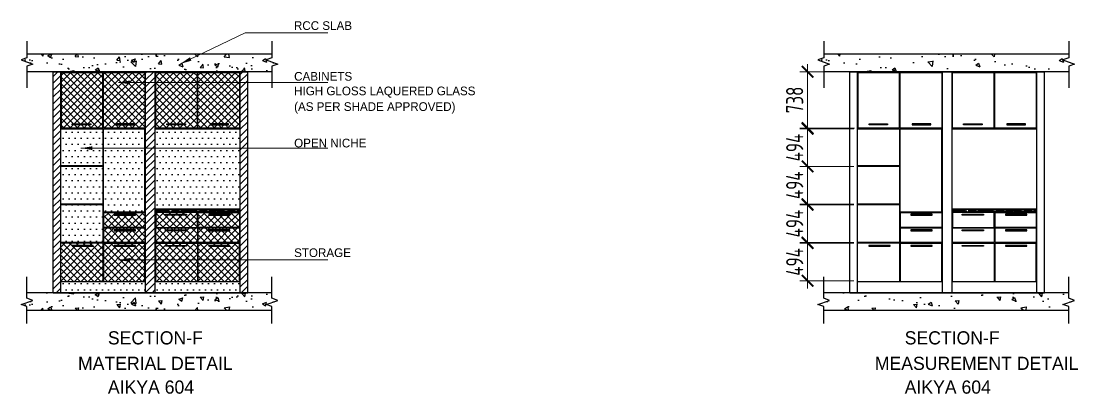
# Model space of a CAD drawing. Header units: millimetres. Extents: x -32588 to 76206, y -105754 to 17102.
# Drawn here: x -19466 to -5622, y -105754 to -100872 of the extents above; entities that cross this region are included whole.
import ezdxf

# ---------------------------------------------------------------- set-up
doc = ezdxf.new("R2010")
doc.units = ezdxf.units.MM
doc.header["$LTSCALE"] = 10
doc.header["$PDMODE"] = 35
doc.header["$PDSIZE"] = 500
for name, color, linetype in [('07--DIM-1', 1, 'Continuous'), ('A--SPACEREF', 3, 'Continuous'), ('DIMM-1', 1, 'Continuous')]:
    doc.layers.add(name, color=color, linetype=linetype)
doc.styles.add('ISO', font='isocp2.shx', dxfattribs={"width": 0.8})
doc.dimstyles.new('A-DIM-100', dxfattribs={"dimscale": 100, "dimtxt": 2.25, "dimasz": 1.5, "dimexe": 1, "dimexo": 0.5, "dimgap": 0, "dimtad": 0, "dimdec": 0, "dimzin": 12, "dimdsep": 46, "dimtxsty": 'ISO', "dimblk": 'ARCHTICK', "dimcen": 1, "dimdle": 1, "dimclrd": 8, "dimclre": 8, "dimclrt": 256, "dimadec": 0, "dimazin": 3, "dimtfac": 1, "dimtdec": 0, "dimtmove": 1, "dimatfit": 2, "dimfxl": 1, "dimtvp": 0.75, "dimtolj": 1, "dimtzin": 12, "dimlwd": 18, "dimlwe": 18, "dimarcsym": 0})
pattern_1 = [(45, (-4945.26, 781.755), (-44.90128, 44.90128), []), (135, (-4945.26, 781.755), (-44.90128, -44.90128), [])]

# ---------------------------------------------------------------- blocks, each defined once
blk = doc.blocks.new('_ArchTick')
at = {"color": 0, "const_width": 0.15}
blk.add_lwpolyline([(-0.5, -0.5), (0.5, 0.5)], dxfattribs=at)
blk = doc.blocks.new('*D359')
at = {"layer": '07--DIM-1', "color": 8, "lineweight": 18}
for p, q in [((-9163, -102373), (-9163, -101435)), ((-8550, -101535), (-9263, -101535)), ((-8550, -102273), (-9263, -102273))]:
    blk.add_line(p, q, dxfattribs=at)
at = {"layer": 'Defpoints', "color": 0}
for p in [(-9163, -101535), (-8500, -101535), (-8500, -102273)]:
    blk.add_point(p, dxfattribs=at)
at = {"layer": '07--DIM-1', "color": 8, "lineweight": 18, "xscale": 150, "yscale": 150, "zscale": 150}
for p, rotation in [((-9163, -101535), 90), ((-9163, -102273), 270)]:
    blk.add_blockref('_ArchTick', p, dxfattribs=dict(at, rotation=rotation))
at = {"layer": '07--DIM-1', "insert": (-9332, -101904), "char_height": 225, "attachment_point": 5, "rotation": 90, "style": 'ISO'}
blk.add_mtext('\\A1;738', dxfattribs=at)
blk = doc.blocks.new('*D360')
at = {"layer": '07--DIM-1', "color": 8, "lineweight": 18}
for p, q in [((-8558, -102281), (-9263, -102281)), ((-9163, -102181), (-9163, -102875)), ((-8558, -102775), (-9263, -102775))]:
    blk.add_line(p, q, dxfattribs=at)
at = {"layer": 'Defpoints', "color": 0}
for p in [(-8508, -102281), (-9163, -102775), (-8508, -102775)]:
    blk.add_point(p, dxfattribs=at)
at = {"layer": '07--DIM-1', "color": 8, "lineweight": 18, "xscale": 150, "yscale": 150, "zscale": 150}
for p, rotation in [((-9163, -102281), 90), ((-9163, -102775), 270)]:
    blk.add_blockref('_ArchTick', p, dxfattribs=dict(at, rotation=rotation))
at = {"layer": '07--DIM-1', "insert": (-9332, -102528), "char_height": 225, "attachment_point": 5, "rotation": 90, "style": 'ISO'}
blk.add_mtext('\\A1;494', dxfattribs=at)
blk = doc.blocks.new('*D361')
at = {"layer": '07--DIM-1', "color": 8, "lineweight": 18}
for p, q in [((-9163, -102675), (-9163, -103369)), ((-8558, -102775), (-9263, -102775)), ((-8558, -103269), (-9263, -103269))]:
    blk.add_line(p, q, dxfattribs=at)
at = {"layer": 'Defpoints', "color": 0}
for p in [(-8508, -102775), (-9163, -103269), (-8508, -103269)]:
    blk.add_point(p, dxfattribs=at)
at = {"layer": '07--DIM-1', "color": 8, "lineweight": 18, "xscale": 150, "yscale": 150, "zscale": 150}
for p, rotation in [((-9163, -102775), 90), ((-9163, -103269), 270)]:
    blk.add_blockref('_ArchTick', p, dxfattribs=dict(at, rotation=rotation))
at = {"layer": '07--DIM-1', "insert": (-9332, -103022), "char_height": 225, "attachment_point": 5, "rotation": 90, "style": 'ISO'}
blk.add_mtext('\\A1;494', dxfattribs=at)
blk = doc.blocks.new('*D362')
at = {"layer": '07--DIM-1', "color": 8, "lineweight": 18}
for p, q in [((-9163, -103177), (-9163, -103871)), ((-8558, -103277), (-9263, -103277)), ((-8558, -103771), (-9263, -103771))]:
    blk.add_line(p, q, dxfattribs=at)
at = {"layer": 'Defpoints', "color": 0}
for p in [(-8508, -103277), (-9163, -103771), (-8508, -103771)]:
    blk.add_point(p, dxfattribs=at)
at = {"layer": '07--DIM-1', "color": 8, "lineweight": 18, "xscale": 150, "yscale": 150, "zscale": 150}
for p, rotation in [((-9163, -103277), 90), ((-9163, -103771), 270)]:
    blk.add_blockref('_ArchTick', p, dxfattribs=dict(at, rotation=rotation))
at = {"layer": '07--DIM-1', "insert": (-9332, -103524), "char_height": 225, "attachment_point": 5, "rotation": 90, "style": 'ISO'}
blk.add_mtext('\\A1;494', dxfattribs=at)
blk = doc.blocks.new('*D363')
at = {"layer": '07--DIM-1', "color": 8, "lineweight": 18}
for p, q in [((-9163, -103679), (-9163, -104373)), ((-8558, -103779), (-9263, -103779)), ((-8558, -104273), (-9263, -104273))]:
    blk.add_line(p, q, dxfattribs=at)
at = {"layer": 'Defpoints', "color": 0}
for p in [(-8508, -103779), (-9163, -104273), (-8508, -104273)]:
    blk.add_point(p, dxfattribs=at)
at = {"layer": '07--DIM-1', "color": 8, "lineweight": 18, "xscale": 150, "yscale": 150, "zscale": 150}
for p, rotation in [((-9163, -103779), 90), ((-9163, -104273), 270)]:
    blk.add_blockref('_ArchTick', p, dxfattribs=dict(at, rotation=rotation))
at = {"layer": '07--DIM-1', "insert": (-9332, -104026), "char_height": 225, "attachment_point": 5, "rotation": 90, "style": 'ISO'}
blk.add_mtext('\\A1;494', dxfattribs=at)

msp = doc.modelspace()

# ---------------------------------------------------------------- hatches: boundary and pattern name
h = msp.add_hatch()
h.set_pattern_fill('AR-CONC', color=256, scale=3, style=0)
h.set_pattern_definition([(310, (44.66, -206746.9), (546.554, 47.8173), [57.15, -628.65]), (5, (44.66, -206746.9), (-105.7285, -573.17), [45.72, -502.92]), (259.549, (90.2, -206742.9), (440.8275, -525.35), [48.57, -534.27]), (313.8158, (44.66, -206899.3), (813.237, 126.127), [85.725, -942.975]), (263.3644, (112.4, -206888.8), (712.2127, -742.2767), [72.855, -801.405]), (8.816, (44.7, -206899.3), (712.214, -742.2754), [68.58, -754.38]), (339, (120.86, -206861.2), (454.8446, 306.7966), [57.15, -628.65]), (34, (120.86, -206861.2), (185.406, -552.564), [45.72, -502.92]), (288.5486, (158.77, -206835.6), (640.2495, -245.7686), [48.57, -534.27]), (322.5, (44.66, -206746.89), (9.2658, -253.6651), [0, -496.824, 0, -510.54, 0, -504.825]), (352.5, (44.66, -206746.9), (200.459, -300.5417), [0, -291.084, 0, -485.394, 0, -192.405]), (32.5, (-125.26, -206746.89), (406.7718, 17.18623), [0, -190.5, 0, -594.36, 0, -788.67]), (42.5, (-201.46, -206746.9), (444.3875, -76.2795), [0, -247.65, 0, -394.716, 0, -560.07])])
h.paths.add_polyline_path([(-16180.6, -104430.6), (-16180.6, -104501.8), (-16104.8, -104529.4), (-16256.4, -104584.6), (-16180.6, -104612.2), (-16180.6, -104659.2), (-19389.8, -104659.2), (-19389.8, -104612.2), (-19465.6, -104584.6), (-19314, -104529.4), (-19389.8, -104501.8), (-19389.8, -104430.6)])
h.paths.add_polyline_path([(-16180.6, -101303.3), (-16180.6, -101353), (-16256.4, -101380.6), (-16104.8, -101435.8), (-16180.6, -101463.4), (-16180.6, -101534.6), (-19389.8, -101534.6), (-19389.8, -101463.4), (-19314, -101435.8), (-19465.6, -101380.6), (-19389.8, -101353), (-19389.8, -101303.3)])
h = msp.add_hatch()
h.set_pattern_fill('AR-CONC', color=256, scale=3, style=0)
h.set_pattern_definition([(50, (44.66, 781.75), (546.554, -47.8173), [57.15, -628.65]), (355, (44.66, 781.75), (-105.7285, 573.17), [45.72, -502.92]), (100.451, (90.2, 777.77), (440.8275, 525.35), [48.57, -534.27]), (46.1842, (44.66, 934.15), (813.237, -126.127), [85.725, -942.975]), (96.6356, (112.4, 923.64), (712.2127, 742.2767), [72.855, -801.405]), (351.184, (44.7, 934.15), (712.214, 742.2754), [68.58, -754.38]), (21, (120.86, 896.05), (454.8446, -306.7966), [57.15, -628.65]), (326, (120.86, 896.05), (185.406, 552.564), [45.72, -502.92]), (71.4514, (158.77, 870.5), (640.2495, 245.7686), [48.57, -534.27]), (37.5, (44.66, 781.75), (9.2658, 253.6651), [0, -496.824, 0, -510.54, 0, -504.825]), (7.5, (44.66, 781.75), (200.459, 300.5417), [0, -291.084, 0, -485.394, 0, -192.405]), (327.5, (-125.26, 781.75), (406.7718, -17.18623), [0, -190.5, 0, -594.36, 0, -788.67]), (317.5, (-201.46, 781.75), (444.3875, 76.2795), [0, -247.65, 0, -394.716, 0, -560.07])])
h.paths.add_polyline_path([(-16180.6, -101534.6), (-16180.6, -101463.4), (-16104.8, -101435.8), (-16256.4, -101380.6), (-16180.6, -101353), (-16180.6, -101306), (-19389.8, -101306), (-19389.8, -101353), (-19465.6, -101380.6), (-19314, -101435.8), (-19389.8, -101463.4), (-19389.8, -101534.6)])
h.paths.add_polyline_path([(-16180.6, -104661.8), (-16180.6, -104612.2), (-16256.4, -104584.6), (-16104.8, -104529.4), (-16180.6, -104501.8), (-16180.6, -104430.6), (-19389.8, -104430.6), (-19389.8, -104501.8), (-19314, -104529.4), (-19465.6, -104584.6), (-19389.8, -104612.2), (-19389.8, -104661.8)])
h = msp.add_hatch()
h.set_pattern_fill('AR-CONC', color=256, scale=3, style=0)
h.set_pattern_definition([(310, (10483.2, -206746.9), (546.554, 47.8173), [57.15, -628.65]), (5, (10483.2, -206746.9), (-105.7285, -573.17), [45.72, -502.92]), (259.549, (10528.74, -206742.9), (440.8275, -525.35), [48.57, -534.27]), (313.8158, (10483.2, -206899.3), (813.237, 126.127), [85.725, -942.975]), (263.3644, (10551, -206888.8), (712.2127, -742.2767), [72.855, -801.405]), (8.816, (10483.2, -206899.3), (712.214, -742.2754), [68.58, -754.38]), (339, (10559.4, -206861.2), (454.8446, 306.7966), [57.15, -628.65]), (34, (10559.4, -206861.2), (185.406, -552.564), [45.72, -502.92]), (288.5486, (10597.3, -206835.6), (640.2495, -245.7686), [48.57, -534.27]), (322.5, (10483.2, -206746.89), (9.2658, -253.6651), [0, -496.824, 0, -510.54, 0, -504.825]), (352.5, (10483.2, -206746.9), (200.459, -300.5417), [0, -291.084, 0, -485.394, 0, -192.405]), (32.5, (10313.27, -206746.89), (406.7718, 17.18623), [0, -190.5, 0, -594.36, 0, -788.67]), (42.5, (10237.07, -206746.9), (444.3875, -76.2795), [0, -247.65, 0, -394.716, 0, -560.07])])
h.paths.add_polyline_path([(-5742.1, -104430.6), (-5742.1, -104501.8), (-5666.3, -104529.4), (-5817.9, -104584.6), (-5742.1, -104612.2), (-5742.1, -104659.2), (-8951.3, -104659.2), (-8951.3, -104612.2), (-9027.1, -104584.6), (-8875.4, -104529.4), (-8951.3, -104501.8), (-8951.3, -104430.6)])
h.paths.add_polyline_path([(-5742.1, -101303.3), (-5742.1, -101353), (-5817.9, -101380.6), (-5666.3, -101435.8), (-5742.1, -101463.4), (-5742.1, -101534.6), (-8951.3, -101534.6), (-8951.3, -101463.4), (-8875.4, -101435.8), (-9027.1, -101380.6), (-8951.3, -101353), (-8951.3, -101303.3)])
h = msp.add_hatch()
h.set_pattern_fill('ANSI31', color=256, scale=20, style=0)
h.set_pattern_definition([(45, (-4945.26, 781.755), (-44.90128, 44.90128), [])])
h.paths.add_polyline_path([(-19046.9, -104430.6), (-18946.9, -104430.6), (-18946.9, -101534.6), (-19046.9, -101534.6)])
h.paths.add_polyline_path([(-17708.9, -101534.6), (-17834.9, -101534.6), (-17834.9, -104430.6), (-17708.9, -104430.6)])
h.paths.add_polyline_path([(-16596.9, -104430.6), (-16496.9, -104430.6), (-16496.9, -101534.6), (-16596.9, -101534.6)])
h = msp.add_hatch()
h.set_pattern_fill('ANSI37', color=256, scale=20, style=0)
h.set_pattern_definition(pattern_1)
h.paths.add_polyline_path([(-18394.9, -101542.6), (-18938.9, -101542.6), (-18938.9, -102272.6), (-18394.9, -102272.6)])
h.paths.add_polyline_path([(-18795.6, -102230.8), (-18795.6, -102216.3), (-18552.5, -102216.3), (-18552.5, -102230.8)], flags=16)
h.paths.add_polyline_path([(-18386.9, -102272.6), (-17842.9, -102272.6), (-17842.9, -101542.6), (-18386.9, -101542.6)])
h.paths.add_polyline_path([(-18229.3, -102216.3), (-17986.3, -102216.3), (-17986.3, -102230.8), (-18229.3, -102230.8)], flags=16)
h.paths.add_polyline_path([(-18394.9, -104280.6), (-18394.9, -103778.6), (-18946.9, -103778.6), (-18946.9, -104280.6)])
h.paths.add_polyline_path([(-18798.7, -103821.5), (-18798.7, -103808.9), (-18520, -103808.9), (-18520, -103821.5)], flags=16)
h.paths.add_polyline_path([(-18386.9, -104280.6), (-17842.9, -104280.6), (-17842.9, -103778.6), (-18386.9, -103778.6)])
h.paths.add_polyline_path([(-18246.7, -103821.5), (-18246.7, -103808.9), (-17968, -103808.9), (-17968, -103821.5)], flags=16)
h.paths.add_polyline_path([(-17842.9, -103770.6), (-17842.9, -103581.6), (-18386.9, -103581.6), (-18386.9, -103770.6)])
h.paths.add_polyline_path([(-18246.7, -103619.6), (-18246.7, -103607), (-17968, -103607), (-17968, -103619.6)], flags=16)
h.paths.add_polyline_path([(-18386.9, -103376.6), (-18386.9, -103573.6), (-17842.9, -103573.6), (-17842.9, -103376.6)])
h.paths.add_polyline_path([(-17156.9, -103573.6), (-17156.9, -103376.6), (-17700.9, -103376.6), (-17700.9, -103573.6)])
h.paths.add_polyline_path([(-17575.8, -103412.6), (-17575.8, -103400), (-17297.2, -103400), (-17297.2, -103412.6)], flags=16)
h.paths.add_polyline_path([(-17156.9, -103770.6), (-17156.9, -103581.6), (-17700.9, -103581.6), (-17700.9, -103770.6)])
h.paths.add_polyline_path([(-17575.8, -103619.6), (-17575.8, -103607), (-17297.2, -103607), (-17297.2, -103619.6)], flags=16)
h.paths.add_polyline_path([(-17156.9, -103778.6), (-17700.9, -103778.6), (-17700.9, -104280.6), (-17156.9, -104280.6)])
h.paths.add_polyline_path([(-17297.2, -103821.5), (-17575.8, -103821.5), (-17575.8, -103808.9), (-17297.2, -103808.9)], flags=16)
h.paths.add_polyline_path([(-17148.9, -104280.6), (-16604.9, -104280.6), (-16604.9, -103778.6), (-17148.9, -103778.6)])
h.paths.add_polyline_path([(-17008.7, -103821.5), (-17008.7, -103808.9), (-16730, -103808.9), (-16730, -103821.5)], flags=16)
h.paths.add_polyline_path([(-16604.9, -103770.6), (-16604.9, -103581.6), (-17148.9, -103581.6), (-17148.9, -103770.6)])
h.paths.add_polyline_path([(-17148.9, -103573.6), (-16604.9, -103573.6), (-16604.9, -103376.6), (-17148.9, -103376.6)])
h.paths.add_polyline_path([(-17008.7, -103412.6), (-17008.7, -103400), (-16730, -103400), (-16730, -103412.6)], flags=16)
h = msp.add_hatch()
h.set_pattern_fill('ANSI37', color=256, scale=20, style=0)
h.set_pattern_definition(pattern_1)
h.paths.add_polyline_path([(-17156.9, -101542.6), (-17700.9, -101542.6), (-17700.9, -102272.6), (-17156.9, -102272.6)])
h.paths.add_polyline_path([(-17557.6, -102230.8), (-17557.6, -102216.3), (-17314.5, -102216.3), (-17314.5, -102230.8)], flags=16)
h.paths.add_polyline_path([(-17148.9, -102272.6), (-16604.9, -102272.6), (-16604.9, -101542.6), (-17148.9, -101542.6)])
h.paths.add_polyline_path([(-16991.3, -102216.3), (-16748.3, -102216.3), (-16748.3, -102230.8), (-16991.3, -102230.8)], flags=16)
h = msp.add_hatch()
h.set_pattern_fill('DOTS', color=256, scale=50, style=0)
h.set_pattern_definition([(0, (-4945.26, 781.755), (39.6875, 79.375), [0, -79.375])])
h.paths.add_polyline_path([(-18394.9, -102280.6), (-18946.9, -102280.6), (-18946.9, -102766.6), (-18394.9, -102766.6)])
h.paths.add_polyline_path([(-18946.9, -103268.6), (-18394.9, -103268.6), (-18394.9, -102774.6), (-18946.9, -102774.6)])
h.paths.add_polyline_path([(-18946.9, -103276.6), (-18946.9, -103770.6), (-18394.9, -103770.6), (-18394.9, -103276.6)])
h.paths.add_polyline_path([(-17842.9, -102280.6), (-18386.9, -102280.6), (-18386.9, -103368.6), (-17842.9, -103368.6)])
h.paths.add_polyline_path([(-18946.9, -104280.6), (-18946.9, -104430.6), (-17834.9, -104430.6), (-17834.9, -104280.6)])
h.paths.add_polyline_path([(-16596.9, -104430.6), (-16596.9, -104280.6), (-17708.9, -104280.6), (-17708.9, -104430.6)])
h.paths.add_polyline_path([(-16596.9, -102280.6), (-17708.9, -102280.6), (-17708.9, -103330.6), (-16596.9, -103330.6)])
h = msp.add_hatch()
h.set_pattern_fill('AR-RROOF', color=256, style=0)
h.set_pattern_definition([(0, (-4945.26, 781.755), (55.88, 25.4), [381, -50.8, 127, -25.4]), (0, (-4911.477, 794.455), (-25.4, 33.782), [76.2, -8.382, 152.4, -19.05]), (0, (-4932.559, 803.345), (132.08, 17.018), [203.2, -35.56, 101.6, -25.4])])
h.paths.add_polyline_path([(-16596.9, -103368.6), (-16596.9, -103330.6), (-17708.9, -103330.6), (-17708.9, -103368.6)])
h = msp.add_hatch()
h.set_pattern_fill('AR-RROOF', color=256, style=0)
h.set_pattern_definition([(0, (5493.268, 781.755), (55.88, 25.4), [381, -50.8, 127, -25.4]), (0, (5527.05, 794.455), (-25.4, 33.782), [76.2, -8.382, 152.4, -19.05]), (0, (5505.968, 803.345), (132.08, 17.018), [203.2, -35.56, 101.6, -25.4])])
h.paths.add_polyline_path([(-6158.4, -103368.6), (-6158.4, -103330.6), (-7270.4, -103330.6), (-7270.4, -103368.6)])

# ---------------------------------------------------------------- linework, layer by layer
for p, q in [((-16180.6, -101306), (-19389.8, -101306)), ((-5742.1, -101306), (-8951.3, -101306)), ((-16180.6, -101534.6), (-19389.8, -101534.6)), ((-19046.9, -104430.6), (-19046.9, -101534.6)), ((-19046.9, -101534.6), (-16496.9, -101534.6)), ((-18946.9, -104430.6), (-18946.9, -101534.6)), ((-18394.9, -102272.6), (-18394.9, -101542.6)), ((-18386.9, -102272.6), (-18386.9, -101542.6)), ((-17834.9, -104430.6), (-17834.9, -101534.6)), ((-17708.9, -104430.6), (-17708.9, -101534.6)), ((-17156.9, -102272.6), (-17156.9, -101542.6)), ((-17148.9, -102272.6), (-17148.9, -101542.6)), ((-16596.9, -104430.6), (-16596.9, -101534.6)), ((-16496.9, -104430.6), (-16496.9, -101534.6)), ((-5742.1, -101534.6), (-8951.3, -101534.6)), ((-8608.4, -104430.6), (-8608.4, -101534.6)), ((-8608.4, -101534.6), (-6058.4, -101534.6)), ((-8508.4, -104430.6), (-8508.4, -101534.6)), ((-7956.4, -102272.6), (-7956.4, -101542.6)), ((-7948.4, -102272.6), (-7948.4, -101542.6)), ((-7396.4, -104430.6), (-7396.4, -101534.6)), ((-7270.4, -104430.6), (-7270.4, -101534.6)), ((-6718.4, -102272.6), (-6718.4, -101542.6)), ((-6710.4, -102272.6), (-6710.4, -101542.6)), ((-6158.4, -104430.6), (-6158.4, -101534.6)), ((-6058.4, -104430.6), (-6058.4, -101534.6)), ((-18946.9, -102280.6), (-18394.9, -102280.6)), ((-18394.9, -102280.6), (-18394.9, -104280.6)), ((-18386.9, -103368.6), (-18386.9, -102280.6)), ((-18386.9, -102280.6), (-17842.9, -102280.6)), ((-17842.9, -103368.6), (-17842.9, -102280.6)), ((-17708.9, -102280.6), (-16596.9, -102280.6)), ((-8508.4, -102280.6), (-7956.4, -102280.6)), ((-7956.4, -102280.6), (-7956.4, -104280.6)), ((-7948.4, -102280.6), (-7404.4, -102280.6)), ((-7948.4, -103368.6), (-7948.4, -102280.6)), ((-7404.4, -103368.6), (-7404.4, -102280.6)), ((-7270.4, -102280.6), (-6158.4, -102280.6)), ((-18394.9, -102766.6), (-18946.9, -102766.6)), ((-18394.9, -102774.6), (-18946.9, -102774.6)), ((-7956.4, -102766.6), (-8508.4, -102766.6)), ((-7956.4, -102774.6), (-8508.4, -102774.6)), ((-18394.9, -103268.6), (-18946.9, -103268.6)), ((-7956.4, -103268.6), (-8508.4, -103268.6)), ((-18394.9, -103276.6), (-18946.9, -103276.6)), ((-18386.9, -103368.6), (-17842.9, -103368.6)), ((-18386.9, -103376.6), (-18386.9, -103573.6)), ((-18386.9, -103376.6), (-17842.9, -103376.6)), ((-17708.9, -103330.6), (-16596.9, -103330.6)), ((-17708.9, -103368.6), (-16596.9, -103368.6)), ((-17156.9, -103376.6), (-17156.9, -103573.6)), ((-17148.9, -103376.6), (-17148.9, -103573.6)), ((-7956.4, -103276.6), (-8508.4, -103276.6)), ((-7948.4, -103368.6), (-7404.4, -103368.6)), ((-7948.4, -103376.6), (-7948.4, -103573.6)), ((-7948.4, -103376.6), (-7404.4, -103376.6)), ((-7270.4, -103330.6), (-6158.4, -103330.6)), ((-7270.4, -103368.6), (-6158.4, -103368.6)), ((-6718.4, -103376.6), (-6718.4, -103573.6)), ((-6710.4, -103376.6), (-6710.4, -103573.6)), ((-18386.9, -103581.6), (-18386.9, -103770.6)), ((-17156.9, -103581.6), (-17156.9, -103770.6)), ((-17148.9, -103581.6), (-17148.9, -103770.6)), ((-7948.4, -103581.6), (-7948.4, -103770.6)), ((-6718.4, -103581.6), (-6718.4, -103770.6)), ((-6710.4, -103581.6), (-6710.4, -103770.6)), ((-18394.9, -103770.6), (-18946.9, -103770.6)), ((-18394.9, -103778.6), (-18946.9, -103778.6)), ((-18386.9, -103778.6), (-17834.9, -103778.6)), ((-18386.9, -103778.6), (-18386.9, -104280.6)), ((-17842.9, -104280.6), (-17842.9, -103778.6)), ((-17708.9, -103778.6), (-17156.9, -103778.6)), ((-17700.9, -104280.6), (-17700.9, -103778.6)), ((-17156.9, -103778.6), (-17156.9, -104280.6)), ((-17148.9, -103778.6), (-16596.9, -103778.6)), ((-17148.9, -103778.6), (-17148.9, -104280.6)), ((-16604.9, -104280.6), (-16604.9, -103778.6)), ((-7956.4, -103770.6), (-8508.4, -103770.6)), ((-7956.4, -103778.6), (-8508.4, -103778.6)), ((-7948.4, -103778.6), (-7396.4, -103778.6)), ((-7948.4, -103778.6), (-7948.4, -104280.6)), ((-7404.4, -104280.6), (-7404.4, -103778.6)), ((-7270.4, -103778.6), (-6718.4, -103778.6)), ((-7262.4, -104280.6), (-7262.4, -103778.6)), ((-6718.4, -103778.6), (-6718.4, -104280.6)), ((-6710.4, -103778.6), (-6158.4, -103778.6)), ((-6710.4, -103778.6), (-6710.4, -104280.6)), ((-6166.4, -104280.6), (-6166.4, -103778.6)), ((-18946.9, -104280.6), (-17834.9, -104280.6)), ((-17708.9, -104280.6), (-16596.9, -104280.6)), ((-8508.4, -104280.6), (-7396.4, -104280.6)), ((-7270.4, -104280.6), (-6158.4, -104280.6)), ((-16180.6, -104430.6), (-19389.8, -104430.6)), ((-19046.9, -104430.6), (-16496.9, -104430.6)), ((-5742.1, -104430.6), (-8951.3, -104430.6)), ((-8608.4, -104430.6), (-6058.4, -104430.6)), ((-16180.6, -104661.8), (-19389.8, -104661.8)), ((-5742.1, -104661.8), (-8951.3, -104661.8))]:
    msp.add_line(p, q)
at = {"linetype": 'Continuous'}
for points in [[(-19389.8, -101132.2), (-19389.8, -101353), (-19465.6, -101380.6), (-19314, -101435.8), (-19389.8, -101463.4), (-19389.8, -101744)], [(-16180.6, -101132.2), (-16180.6, -101353), (-16256.4, -101380.6), (-16104.8, -101435.8), (-16180.6, -101463.4), (-16180.6, -101744)], [(-8951.3, -101132.2), (-8951.3, -101353), (-9027.1, -101380.6), (-8875.4, -101435.8), (-8951.3, -101463.4), (-8951.3, -101744)], [(-5742.1, -101132.2), (-5742.1, -101353), (-5817.9, -101380.6), (-5666.3, -101435.8), (-5742.1, -101463.4), (-5742.1, -101744)], [(-19389.8, -104832.9), (-19389.8, -104612.2), (-19465.6, -104584.6), (-19314, -104529.4), (-19389.8, -104501.8), (-19389.8, -104221.1)], [(-16180.6, -104832.9), (-16180.6, -104612.2), (-16256.4, -104584.6), (-16104.8, -104529.4), (-16180.6, -104501.8), (-16180.6, -104221.1)], [(-8951.3, -104832.9), (-8951.3, -104612.2), (-9027.1, -104584.6), (-8875.4, -104529.4), (-8951.3, -104501.8), (-8951.3, -104221.1)], [(-5742.1, -104832.9), (-5742.1, -104612.2), (-5817.9, -104584.6), (-5666.3, -104529.4), (-5742.1, -104501.8), (-5742.1, -104221.1)]]:
    msp.add_lwpolyline(points, dxfattribs=at)
for points in [[(-18394.9, -102272.6), (-18938.9, -102272.6), (-18938.9, -101542.6), (-18394.9, -101542.6)], [(-18386.9, -101542.6), (-17842.9, -101542.6), (-17842.9, -102272.6), (-18386.9, -102272.6)], [(-17156.9, -102272.6), (-17700.9, -102272.6), (-17700.9, -101542.6), (-17156.9, -101542.6)], [(-17148.9, -101542.6), (-16604.9, -101542.6), (-16604.9, -102272.6), (-17148.9, -102272.6)], [(-7956.4, -102272.6), (-8500.4, -102272.6), (-8500.4, -101542.6), (-7956.4, -101542.6)], [(-7948.4, -101542.6), (-7404.4, -101542.6), (-7404.4, -102272.6), (-7948.4, -102272.6)], [(-6718.4, -102272.6), (-7262.4, -102272.6), (-7262.4, -101542.6), (-6718.4, -101542.6)], [(-6710.4, -101542.6), (-6166.4, -101542.6), (-6166.4, -102272.6), (-6710.4, -102272.6)], [(-18386.9, -103581.6), (-17842.9, -103581.6), (-17842.9, -103770.6), (-18386.9, -103770.6)], [(-17156.9, -103770.6), (-17700.9, -103770.6), (-17700.9, -103581.6), (-17156.9, -103581.6)], [(-17148.9, -103581.6), (-16604.9, -103581.6), (-16604.9, -103770.6), (-17148.9, -103770.6)], [(-7948.4, -103581.6), (-7404.4, -103581.6), (-7404.4, -103770.6), (-7948.4, -103770.6)], [(-6718.4, -103770.6), (-7262.4, -103770.6), (-7262.4, -103581.6), (-6718.4, -103581.6)], [(-6710.4, -103581.6), (-6166.4, -103581.6), (-6166.4, -103770.6), (-6710.4, -103770.6)]]:
    msp.add_lwpolyline(points)
for points in [[(-18795.6, -102216.3), (-18552.5, -102216.3), (-18552.5, -102230.8), (-18795.6, -102230.8)], [(-17986.3, -102216.3), (-18229.3, -102216.3), (-18229.3, -102230.8), (-17986.3, -102230.8)], [(-17557.6, -102216.3), (-17314.5, -102216.3), (-17314.5, -102230.8), (-17557.6, -102230.8)], [(-16748.3, -102216.3), (-16991.3, -102216.3), (-16991.3, -102230.8), (-16748.3, -102230.8)], [(-8357, -102216.3), (-8114, -102216.3), (-8114, -102230.8), (-8357, -102230.8)], [(-7547.8, -102216.3), (-7790.8, -102216.3), (-7790.8, -102230.8), (-7547.8, -102230.8)], [(-7119, -102216.3), (-6876, -102216.3), (-6876, -102230.8), (-7119, -102230.8)], [(-6309.8, -102216.3), (-6552.8, -102216.3), (-6552.8, -102230.8), (-6309.8, -102230.8)], [(-18386.9, -103376.6), (-17842.9, -103376.6), (-17842.9, -103573.6), (-18386.9, -103573.6)], [(-17968, -103400), (-18246.7, -103400), (-18246.7, -103412.6), (-17968, -103412.6)], [(-17156.9, -103376.6), (-17700.9, -103376.6), (-17700.9, -103573.6), (-17156.9, -103573.6)], [(-17575.8, -103400), (-17297.2, -103400), (-17297.2, -103412.6), (-17575.8, -103412.6)], [(-17148.9, -103376.6), (-16604.9, -103376.6), (-16604.9, -103573.6), (-17148.9, -103573.6)], [(-16730, -103400), (-17008.7, -103400), (-17008.7, -103412.6), (-16730, -103412.6)], [(-7948.4, -103376.6), (-7404.4, -103376.6), (-7404.4, -103573.6), (-7948.4, -103573.6)], [(-7529.5, -103400), (-7808.2, -103400), (-7808.2, -103412.6), (-7529.5, -103412.6)], [(-6718.4, -103376.6), (-7262.4, -103376.6), (-7262.4, -103573.6), (-6718.4, -103573.6)], [(-7137.3, -103400), (-6858.6, -103400), (-6858.6, -103412.6), (-7137.3, -103412.6)], [(-6710.4, -103376.6), (-6166.4, -103376.6), (-6166.4, -103573.6), (-6710.4, -103573.6)], [(-6291.5, -103400), (-6570.2, -103400), (-6570.2, -103412.6), (-6291.5, -103412.6)], [(-17968, -103607), (-18246.7, -103607), (-18246.7, -103619.6), (-17968, -103619.6)], [(-17575.8, -103607), (-17297.2, -103607), (-17297.2, -103619.6), (-17575.8, -103619.6)], [(-16730, -103607), (-17008.7, -103607), (-17008.7, -103619.6), (-16730, -103619.6)], [(-7529.5, -103607), (-7808.2, -103607), (-7808.2, -103619.6), (-7529.5, -103619.6)], [(-7137.3, -103607), (-6858.6, -103607), (-6858.6, -103619.6), (-7137.3, -103619.6)], [(-6291.5, -103607), (-6570.2, -103607), (-6570.2, -103619.6), (-6291.5, -103619.6)], [(-18520, -103808.9), (-18798.7, -103808.9), (-18798.7, -103821.5), (-18520, -103821.5)], [(-17968, -103808.9), (-18246.7, -103808.9), (-18246.7, -103821.5), (-17968, -103821.5)], [(-17575.8, -103808.9), (-17297.2, -103808.9), (-17297.2, -103821.5), (-17575.8, -103821.5)], [(-16730, -103808.9), (-17008.7, -103808.9), (-17008.7, -103821.5), (-16730, -103821.5)], [(-8081.5, -103808.9), (-8360.2, -103808.9), (-8360.2, -103821.5), (-8081.5, -103821.5)], [(-7529.5, -103808.9), (-7808.2, -103808.9), (-7808.2, -103821.5), (-7529.5, -103821.5)], [(-7137.3, -103808.9), (-6858.6, -103808.9), (-6858.6, -103821.5), (-7137.3, -103821.5)], [(-6291.5, -103808.9), (-6570.2, -103808.9), (-6570.2, -103821.5), (-6291.5, -103821.5)]]:
    msp.add_lwpolyline(points, close=True)

# ---------------------------------------------------------------- texts
at = {"layer": 'A--SPACEREF'}
for s, height, p in [('RCC SLAB', 113.76, (-15891.5, -100987.2)), ('CABINETS', 113.76, (-15889.2, -101651.8)), ('HIGH GLOSS LAQUERED GLASS', 113.758, (-15889.2, -101842.9)), ('(AS PER SHADE APPROVED)', 113.758, (-15889.2, -102048.2)), ('OPEN NICHE', 113.76, (-15889.2, -102525.9)), ('STORAGE', 113.76, (-15889.2, -103962.1))]:
    msp.add_text(s, height=height, dxfattribs=at).set_placement(p)
at = {"layer": 'DIMM-1'}
for s, height, p in [('SECTION-F', 172.62, (-18329, -105107)), ('SECTION-F', 172.62, (-7890.5, -105107)), ('MATERIAL DETAIL', 172.617, (-18720.4, -105440.9)), ('MEASUREMENT DETAIL', 172.617, (-8281.9, -105440.9)), ('AIKYA 604', 172.62, (-18329, -105752)), ('AIKYA 604', 172.62, (-7890.5, -105752))]:
    msp.add_text(s, height=height, dxfattribs=at).set_placement(p)

# ---------------------------------------------------------------- dimensions: what is measured, and where the dimension line sits
at = {"layer": '07--DIM-1'}
for base, p1, p2, picture, middle in [((-9163.1, -101534.6), (-8500.4, -102272.6), (-8500.4, -101534.6), '*D359', (-9331.9, -101903.6)), ((-9163.1, -102774.6), (-8508.4, -102280.6), (-8508.4, -102774.6), '*D360', (-9331.9, -102527.6)), ((-9163.1, -103268.6), (-8508.4, -102774.6), (-8508.4, -103268.6), '*D361', (-9331.9, -103021.6)), ((-9163.1, -103770.6), (-8508.4, -103276.6), (-8508.4, -103770.6), '*D362', (-9331.9, -103523.6)), ((-9163.1, -104272.6), (-8508.4, -103778.6), (-8508.4, -104272.6), '*D363', (-9331.9, -104025.6))]:
    dim = msp.add_linear_dim(base=base, p1=p1, p2=p2, angle=90, dimstyle='A-DIM-100', dxfattribs=at)
    dim.commit()
    dim.dimension.update_dxf_attribs({"geometry": picture, "text_midpoint": middle})

# ---------------------------------------------------------------- leaders
for points, override in [([(-17379.6, -101431.6), (-16528.9, -101025.3), (-15449.1, -101025.3)], {"dimgap": 0, "dimtad": 0, "dimfxl": 0.18}), ([(-18191.4, -101674.8), (-15449.1, -101674.8)], {"dimfxl": 0.18}), ([(-18682, -102535.7), (-15449.1, -102535.7)], {"dimfxl": 0.18}), ([(-18191.4, -104000.7), (-15449.1, -104000.7)], {"dimfxl": 0.18})]:
    msp.add_leader(points, dimstyle='A-DIM-100', override=override)

doc.saveas('drawing.dxf')
